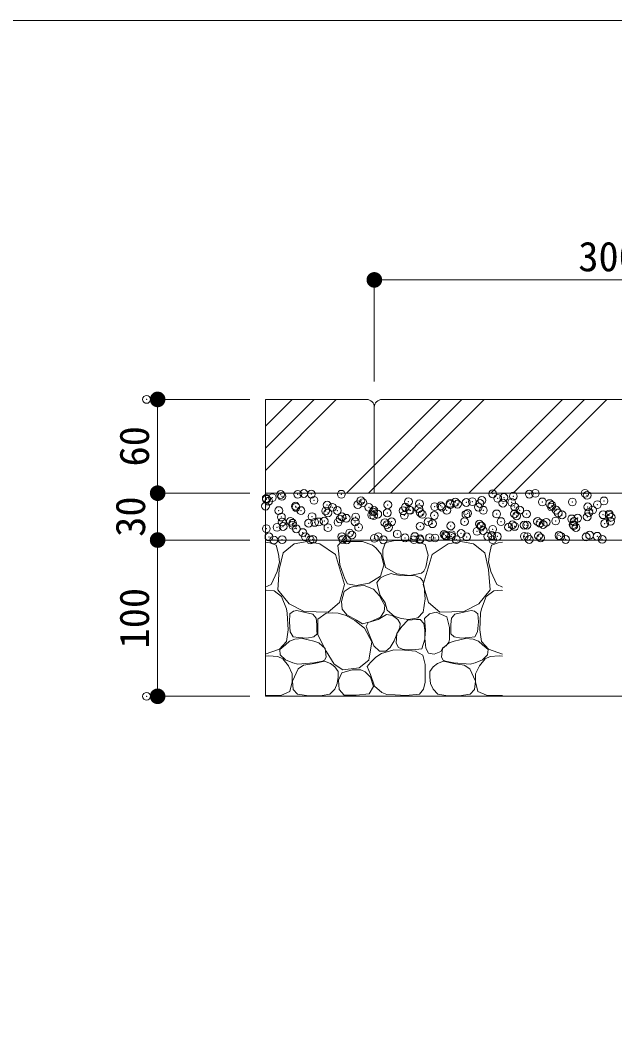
# Model space of a CAD drawing. Units: millimetres at full size, sheet at 1:10. Extents: x 170 to 2908, y 2192 to 4059.
# Drawn here: x 1329 to 1709, y 3352 to 4004 of the extents above; entities that cross this region are included whole.
import ezdxf
from ezdxf.enums import TextEntityAlignment as Align

# ---------------------------------------------------------------- set-up
doc = ezdxf.new("R2010")
doc.units = ezdxf.units.MM
doc.header["$LTSCALE"] = 10
doc.header["$PDMODE"] = 32
doc.header["$PDSIZE"] = 5
doc.linetypes.add('DASHED', pattern=[7.5, 6, -1.5])
doc.linetypes.add('USER1', pattern=[50, 37.5, -12.5])
for name, color, linetype, lineweight in [('0_2', 1, 'Continuous', 13), ('_0-0_', 7, 'Continuous', 13), ('ハッチ', 4, 'Continuous', 13), ('寸法', 3, 'Continuous', 13), ('本体', 7, 'Continuous', 13)]:
    doc.layers.add(name, color=color, linetype=linetype, lineweight=lineweight)
doc.styles.add('ＭＳ ゴシック', font='')
doc.styles.get('ＭＳ ゴシック').set_extended_font_data('MS Gothic')

# ---------------------------------------------------------------- blocks, each defined once
blk = doc.blocks.new('filled_dot')
at = {"color": 0, "linetype": 'Continuous', "lineweight": -2, "const_width": 1.25}
blk.add_lwpolyline([(-0.625, 0, 1), (0.625, 0, 1)], format="xyb", close=True, dxfattribs=at)

msp = doc.modelspace()

# ---------------------------------------------------------------- linework, layer by layer
at = {"layer": '0_2'}
for p, q in [((1555.28, 3838.14), (1855.28, 3838.14)), ((1555.28, 3773.14), (1555.28, 3838.14)), ((1416.53, 3761.66), (1416.53, 3701.66)), ((1475.53, 3761.66), (1416.53, 3761.66)), ((1416.53, 3721.66), (1416.53, 3651.66)), ((1475.53, 3701.66), (1416.53, 3701.66)), ((1475.53, 3701.66), (1416.53, 3701.66)), ((1475.53, 3671.66), (1416.53, 3671.66)), ((1416.53, 3671.66), (1416.53, 3571.66)), ((1475.53, 3671.66), (1416.53, 3671.66)), ((1475.53, 3571.66), (1416.53, 3571.66))]:
    msp.add_line(p, q, dxfattribs=at)
at = {"layer": '_0-0_', "color": 6}
msp.add_lwpolyline([(2907.68, 4004.21), (169.55, 4004.21), (169.55, 2192.39), (2907.68, 2192.39)], close=True, dxfattribs=at)
at = {"layer": '_0-0_', "color": 1}
for p in [(1409.44, 3761.66), (1409.44, 3571.66)]:
    msp.add_point(p, dxfattribs=at)
at = {"layer": 'ハッチ', "linetype": 'USER1'}
for p, q in [((1530.93, 3761.66), (1485.53, 3716.26)), ((1625.68, 3761.66), (1565.68, 3701.66)), ((1704.07, 3761.66), (1644.07, 3701.66))]:
    msp.add_line(p, q, dxfattribs=at)
at = {"layer": 'ハッチ'}
for p, q in [((1502.64, 3761.66), (1485.53, 3744.55)), ((1516.79, 3761.66), (1485.53, 3730.41)), ((1597.4, 3761.66), (1537.4, 3701.66)), ((1611.41, 3761.53), (1551.54, 3701.66)), ((1675.78, 3761.66), (1615.78, 3701.66)), ((1689.92, 3761.66), (1629.92, 3701.66))]:
    msp.add_line(p, q, dxfattribs=at)
at = {"layer": 'ハッチ', "linetype": 'DASHED'}
msp.add_line((1485.53, 3671.66), (2275.58, 3671.66), dxfattribs=at)
at = {"layer": 'ハッチ'}
for points in [[(1493.06, 3651.44), (1494.46, 3657.62), (1493.9, 3662.68), (1492.49, 3668.29), (1488.28, 3669.98), (1485.42, 3670.33)], [(1629.79, 3651.44), (1628.38, 3657.62), (1628.94, 3662.68), (1630.35, 3668.29), (1634.56, 3669.98), (1637.42, 3670.33)], [(1485.42, 3641.52), (1489.12, 3643.3), (1493.06, 3651.44)], [(1637.42, 3641.52), (1633.72, 3643.3), (1629.79, 3651.44)], [(1498.96, 3627.58), (1495.87, 3635.44), (1491.09, 3639.09), (1486.31, 3639.65), (1485.42, 3639.42)], [(1623.89, 3627.58), (1626.98, 3635.44), (1631.75, 3639.09), (1636.53, 3639.65), (1637.42, 3639.42)], [(1485.42, 3598.64), (1494.46, 3601.74), (1498.96, 3606.8), (1500.05, 3614.24), (1499.52, 3624.77), (1498.96, 3627.58)], [(1637.42, 3598.64), (1628.38, 3601.74), (1623.89, 3606.8), (1622.79, 3614.24), (1623.32, 3624.77), (1623.89, 3627.58)], [(1485.42, 3572.28), (1488.86, 3572.21), (1495.81, 3572.38), (1501.27, 3574.85), (1502.76, 3580.97), (1502.76, 3586.1), (1500.27, 3591.22), (1496.64, 3595.68), (1493.49, 3597.17), (1487.54, 3597.67), (1485.42, 3597.3)], [(1637.42, 3572.28), (1633.98, 3572.21), (1627.03, 3572.38), (1621.57, 3574.85), (1620.09, 3580.97), (1620.09, 3586.1), (1622.57, 3591.22), (1626.21, 3595.68), (1629.35, 3597.17), (1635.3, 3597.67), (1637.42, 3597.3)]]:
    msp.add_lwpolyline(points, dxfattribs=at)
for points in [[(1512.21, 3670.69), (1504.03, 3669.25), (1496.81, 3663.48), (1494.41, 3652.9), (1493.44, 3639.91), (1500.66, 3630.78), (1510.29, 3625.97), (1525.69, 3625.49), (1532.91, 3631.74), (1536.28, 3643.28), (1530.5, 3662.52), (1520.39, 3669.25)], [(1554.02, 3668.45), (1547.72, 3670.72), (1534.35, 3670.72), (1531.83, 3668.2), (1532.58, 3662.91), (1533.09, 3655.85), (1536.37, 3646.77), (1538.13, 3643.75), (1543.68, 3642.49), (1552.01, 3644), (1559.32, 3648.54), (1561.34, 3655.6), (1559.57, 3662.66), (1556.29, 3666.69)], [(1588.36, 3654.33), (1589.79, 3662.04), (1587.79, 3668.89), (1582.64, 3670.61), (1573.3, 3671.48), (1567.58, 3671.26), (1562.52, 3670.16), (1560.76, 3665.33), (1560.76, 3661.15), (1562.52, 3654.12), (1569.78, 3649.94), (1577.92, 3649.07), (1585.4, 3650.38), (1586.93, 3651.7)], [(1610.63, 3670.69), (1618.81, 3669.25), (1626.03, 3663.48), (1628.43, 3652.9), (1629.4, 3639.91), (1622.18, 3630.78), (1612.55, 3625.97), (1597.15, 3625.49), (1589.94, 3631.74), (1586.57, 3643.28), (1592.34, 3662.52), (1602.45, 3669.25)], [(1587.47, 3640.61), (1586.3, 3645.52), (1584.53, 3647.48), (1581.59, 3648.66), (1572.16, 3649.05), (1568.04, 3649.64), (1566.08, 3650.23), (1562.15, 3649.05), (1559.21, 3647.48), (1556.85, 3644.54), (1557.64, 3640.61), (1559.01, 3636.1), (1562.15, 3631.4), (1563.53, 3626.88), (1568.04, 3622.96), (1572.36, 3621.39), (1577.27, 3620.8), (1583.16, 3621.98), (1586.49, 3625.51), (1587.78, 3634.14), (1587.47, 3638.85)], [(1558.62, 3635.91), (1554.7, 3640.22), (1548.73, 3642.49), (1541.92, 3641.98), (1539.9, 3641.23), (1535.86, 3638.71), (1534.35, 3632.4), (1534.6, 3627.36), (1537.63, 3623.83), (1543.93, 3620.3), (1547.72, 3618.04), (1552.51, 3619.3), (1559.32, 3622.32), (1561.57, 3625.9), (1561.96, 3629.83), (1560.19, 3633.16)], [(1518.48, 3613.56), (1518.48, 3617.62), (1518.14, 3621.67), (1515.94, 3624.2), (1509.35, 3625.73), (1505.63, 3626.57), (1503.43, 3626.06), (1501.24, 3624.37), (1500.9, 3619.31), (1501.4, 3612.89), (1503.23, 3609.82), (1506.92, 3609.21), (1512, 3608.9), (1516.46, 3609.82), (1518.65, 3611.7)], [(1604.36, 3613.56), (1604.36, 3617.62), (1604.7, 3621.67), (1606.9, 3624.2), (1613.49, 3625.73), (1617.21, 3626.57), (1619.41, 3626.06), (1621.61, 3624.37), (1621.94, 3619.31), (1621.44, 3612.89), (1619.61, 3609.82), (1615.92, 3609.21), (1610.84, 3608.9), (1606.38, 3609.82), (1604.19, 3611.7)], [(1537.17, 3623.36), (1532.11, 3624.77), (1528.18, 3625.05), (1524.53, 3624.77), (1519.19, 3621.12), (1519.19, 3611.01), (1524.53, 3600.62), (1529.58, 3592.19), (1535.2, 3588.54), (1545.6, 3589.95), (1551.78, 3594.72), (1553.75, 3606.51), (1548.97, 3615.22), (1542.79, 3620.27)], [(1571.85, 3618.19), (1570.29, 3620.73), (1566.97, 3623.46), (1563.07, 3624.04), (1557.8, 3620.73), (1551.36, 3618.97), (1550, 3616.44), (1551.75, 3611.95), (1554.88, 3603.96), (1558.58, 3600.64), (1562.68, 3600.64), (1565.41, 3602.98), (1567.95, 3607.08), (1570.29, 3613.12), (1571.65, 3615.66)], [(1587.65, 3614.1), (1586.87, 3618.19), (1584.73, 3620.73), (1582.38, 3620.73), (1576.73, 3620.34), (1572.82, 3616.44), (1569.7, 3611.95), (1569.31, 3605.71), (1570.68, 3602.98), (1573.21, 3601.81), (1579.85, 3601.42), (1585.7, 3602.01), (1587.65, 3608.25)], [(1602.94, 3606.36), (1603.51, 3608.07), (1603.51, 3615.78), (1601.79, 3622.63), (1594.93, 3625.49), (1590.65, 3624.35), (1587.5, 3621.49), (1588.01, 3613.89), (1587.67, 3608.82), (1588.18, 3602.4), (1590, 3599.34), (1593.69, 3598.72), (1597.79, 3600.36), (1599.22, 3602.93), (1601.22, 3604.07)], [(1523.38, 3594.76), (1524.46, 3596.76), (1523.84, 3602.29), (1519.69, 3605.83), (1516.46, 3606.9), (1509.23, 3608.75), (1504.31, 3608.13), (1500.92, 3606.9), (1498.3, 3604.6), (1494.77, 3601.52), (1495.07, 3598.29), (1498.3, 3595.06), (1503.07, 3593.07), (1506.31, 3592.3), (1516.61, 3593.07), (1522, 3594.14)], [(1599.46, 3594.76), (1598.38, 3596.76), (1599, 3602.29), (1603.15, 3605.83), (1606.38, 3606.9), (1613.61, 3608.75), (1618.54, 3608.13), (1621.92, 3606.9), (1624.54, 3604.6), (1628.08, 3601.52), (1627.77, 3598.29), (1624.54, 3595.06), (1619.77, 3593.07), (1616.54, 3592.3), (1606.23, 3593.07), (1600.84, 3594.14)], [(1587.78, 3580.68), (1587.78, 3592), (1586.27, 3598.04), (1581.59, 3600.45), (1574.64, 3601.21), (1567.84, 3601.51), (1559.84, 3599.09), (1556.21, 3596.68), (1552.74, 3593.21), (1550.63, 3590.79), (1552.74, 3585.66), (1555.46, 3578.11), (1559.99, 3574.19), (1563.31, 3572.83), (1568.6, 3572.53), (1575.4, 3572.08), (1584.16, 3573.13), (1586.73, 3576.3)], [(1532.13, 3587.48), (1529.98, 3590.57), (1527.13, 3592.71), (1523.32, 3594.14), (1516.9, 3592.71), (1510, 3591.53), (1506.43, 3589.15), (1502.86, 3581.3), (1503.34, 3576.07), (1506.19, 3572.98), (1513.33, 3572.03), (1521.81, 3572.25), (1526.89, 3572.98), (1529.98, 3576.31), (1531.51, 3579.89), (1532.13, 3583.92)], [(1590.72, 3587.48), (1592.86, 3590.57), (1595.71, 3592.71), (1599.52, 3594.14), (1605.94, 3592.71), (1612.84, 3591.53), (1616.41, 3589.15), (1619.98, 3581.3), (1619.51, 3576.07), (1616.65, 3572.98), (1609.51, 3572.03), (1601.03, 3572.25), (1595.95, 3572.98), (1592.86, 3576.31), (1591.34, 3579.89), (1590.72, 3583.92)], [(1546.64, 3588.67), (1541.17, 3588.67), (1534.51, 3586.77), (1532.36, 3582.01), (1532.84, 3576.07), (1535.93, 3572.5), (1543.55, 3572.5), (1551.87, 3573.22), (1554.73, 3577.97), (1552.83, 3583.92), (1549.5, 3587.25)]]:
    msp.add_lwpolyline(points, close=True, dxfattribs=at)
for p in [(1486.07, 3698.28), (1486.2, 3697.77), (1487.59, 3696.5), (1489.98, 3698.8), (1495.31, 3700.81), (1496.08, 3699.6), (1506.26, 3700.94), (1510.17, 3701.46), (1514.94, 3701.06), (1516.66, 3697.1), (1534.13, 3700.97), (1546.67, 3696.85), (1577.12, 3696.18), (1607.13, 3695.92), (1614.12, 3695.72), (1618.02, 3696.24), (1624.12, 3697.04), (1631.06, 3701.24), (1634.31, 3698.38), (1638.21, 3698.89), (1643.23, 3695.81), (1644.31, 3699.7), (1654.5, 3701.04), (1658.4, 3701.55), (1662.87, 3696.06), (1682.05, 3695.97), (1690.14, 3701.59), (1691.53, 3700.32), (1702.31, 3696.7), (1485.64, 3693.39), (1494.11, 3690.52), (1504.83, 3693.3), (1505.09, 3692.54), (1508.25, 3690.52), (1524.12, 3690.26), (1525.08, 3694.03), (1528.45, 3692.58), (1531.61, 3690.56), (1544.72, 3694.28), (1548.05, 3695.58), (1551.8, 3692.62), (1554.58, 3689.6), (1554.97, 3690.61), (1563.9, 3694.19), (1573.74, 3690.41), (1575.16, 3692.66), (1577.65, 3690.92), (1578.32, 3690.65), (1583.74, 3691.72), (1584.16, 3694.92), (1584.59, 3689.34), (1593.93, 3693.06), (1597.84, 3693.58), (1598.52, 3692.71), (1601.68, 3690.69), (1603.79, 3695.17), (1603.93, 3694.38), (1608.52, 3694.66), (1621.87, 3692.75), (1622.98, 3695.08), (1625.03, 3690.73), (1637.59, 3695.26), (1645.23, 3692.79), (1648.39, 3690.78), (1667.6, 3695), (1668.58, 3692.83), (1668.98, 3693.74), (1671.75, 3690.82), (1691.94, 3692.88), (1692.64, 3689.28), (1695.1, 3690.86), (1698.05, 3694.34), (1495.78, 3686.36), (1496.28, 3683.22), (1501.58, 3683.68), (1515.42, 3686.61), (1517.08, 3682.95), (1519.64, 3683.27), (1523.18, 3683.75), (1525.51, 3689), (1532.03, 3683.02), (1533.37, 3685.09), (1534.6, 3686.52), (1537.27, 3685.61), (1543, 3683.31), (1543.37, 3686.41), (1553.55, 3687.75), (1554.86, 3687.25), (1557.46, 3688.26), (1562.04, 3682.76), (1563.56, 3689.07), (1566.35, 3683.35), (1574.49, 3687.5), (1585.97, 3688.08), (1589.71, 3683.39), (1593.68, 3687.41), (1613.06, 3683.44), (1613.93, 3688.14), (1615.04, 3688.68), (1633.56, 3688.39), (1636.42, 3683.48), (1645.05, 3688.42), (1646.43, 3687.15), (1652.75, 3688.3), (1659.78, 3683.52), (1665.32, 3683.04), (1671.41, 3683.85), (1673.01, 3689.03), (1675.5, 3687.76), (1681.6, 3685.19), (1683.13, 3683.56), (1685.5, 3685.7), (1691.6, 3686.5), (1701.79, 3687.85), (1705.52, 3687.5), (1705.69, 3688.36), (1706.49, 3683.61), (1706.9, 3686.23), (1486.11, 3678.94), (1492.99, 3679.78), (1496.89, 3680.29), (1502.96, 3682.41), (1502.99, 3681.09), (1505.3, 3678.85), (1509.48, 3676.43), (1513.18, 3682.43), (1525.56, 3679.58), (1539.49, 3676.18), (1545.19, 3679.83), (1563.42, 3681.49), (1564.37, 3679.74), (1584.63, 3680.47), (1592.49, 3682.1), (1604.26, 3680.72), (1621.03, 3677.21), (1622.5, 3681.84), (1623.45, 3680.63), (1623.89, 3680.57), (1624.94, 3677.73), (1631.04, 3678.53), (1641.22, 3679.87), (1643.71, 3681.36), (1645.13, 3680.39), (1651.22, 3681.19), (1652.96, 3681.18), (1661.41, 3682.53), (1663.34, 3681.61), (1682.52, 3681.52), (1682.97, 3680.92), (1684.35, 3679.65), (1702.78, 3682.25), (1487.79, 3673.71), (1490.96, 3671.7), (1496.26, 3671.91), (1511.15, 3673.75), (1514.31, 3671.74), (1515.89, 3672.16), (1534.51, 3673.8), (1535.07, 3672.07), (1537.67, 3671.78), (1540.88, 3674.91), (1555.33, 3672.8), (1557.86, 3673.84), (1561.02, 3671.82), (1569.95, 3675.51), (1574.96, 3673.05), (1580.66, 3671.9), (1581.22, 3673.88), (1584.38, 3671.87), (1584.56, 3672.41), (1590.66, 3673.22), (1594.15, 3672.96), (1599.96, 3675.26), (1600.85, 3674.56), (1601.34, 3673.99), (1604.57, 3673.92), (1604.75, 3675.07), (1607.74, 3671.91), (1610.85, 3675.87), (1614.4, 3673.69), (1627.93, 3673.97), (1630.41, 3674.59), (1631.09, 3671.95), (1634.04, 3673.94), (1651.29, 3674.01), (1653.22, 3673.85), (1654.45, 3671.99), (1660.42, 3674.34), (1661.81, 3673.07), (1673.48, 3674.58), (1674.64, 3674.05), (1677.8, 3672.04), (1690.88, 3673.67), (1693.11, 3674.83), (1698, 3674.09), (1701.16, 3672.08)]:
    msp.add_point(p, dxfattribs=at)
at = {"layer": '寸法', "color": 1}
msp.add_line((1416.53, 3701.66), (1416.53, 3671.66), dxfattribs=at)
at = {"layer": '本体'}
for p, q in [((1550.28, 3761.66), (1485.53, 3761.66)), ((1485.53, 3761.66), (1485.53, 3571.66)), ((1850.31, 3761.66), (1560.28, 3761.66)), ((1555.28, 3701.66), (1555.28, 3756.66)), ((1555.28, 3756.66), (1555.28, 3701.66)), ((1485.53, 3701.66), (2274.97, 3701.66)), ((1485.53, 3671.66), (2275.58, 3671.66)), ((1485.53, 3571.66), (2275.58, 3571.66))]:
    msp.add_line(p, q, dxfattribs=at)
for centre, start, end in [((1550.28, 3756.66), 359.99804, 90.00082), ((1560.28, 3756.66), 89.99999, 180.00001)]:
    msp.add_arc(centre, 5, start, end, dxfattribs=at)

# ---------------------------------------------------------------- block references
at = {"layer": '0_2', "xscale": 4, "yscale": 4}
msp.add_blockref('filled_dot', (1555.28, 3838.14), dxfattribs=at)
for p, rotation in [((1416.53, 3761.66), 270), ((1416.53, 3701.66), 90), ((1416.53, 3701.66), 90), ((1416.53, 3671.66), 270), ((1416.53, 3671.66), 270), ((1416.53, 3571.66), 90)]:
    msp.add_blockref('filled_dot', p, dxfattribs=dict(at, rotation=rotation))

# ---------------------------------------------------------------- texts
at = {"layer": '0_2', "style": 'ＭＳ ゴシック'}
msp.add_text('300', height=18.99, dxfattribs=at).set_placement((1705.28, 3853.14), align=Align.MIDDLE_CENTER)
for s, p in [('60', (1401.53, 3731.66)), ('30', (1399.03, 3686.66)), ('100', (1401.53, 3621.66))]:
    msp.add_text(s, height=18.99, rotation=90, dxfattribs=at).set_placement(p, align=Align.MIDDLE_CENTER)

doc.saveas('drawing.dxf')
